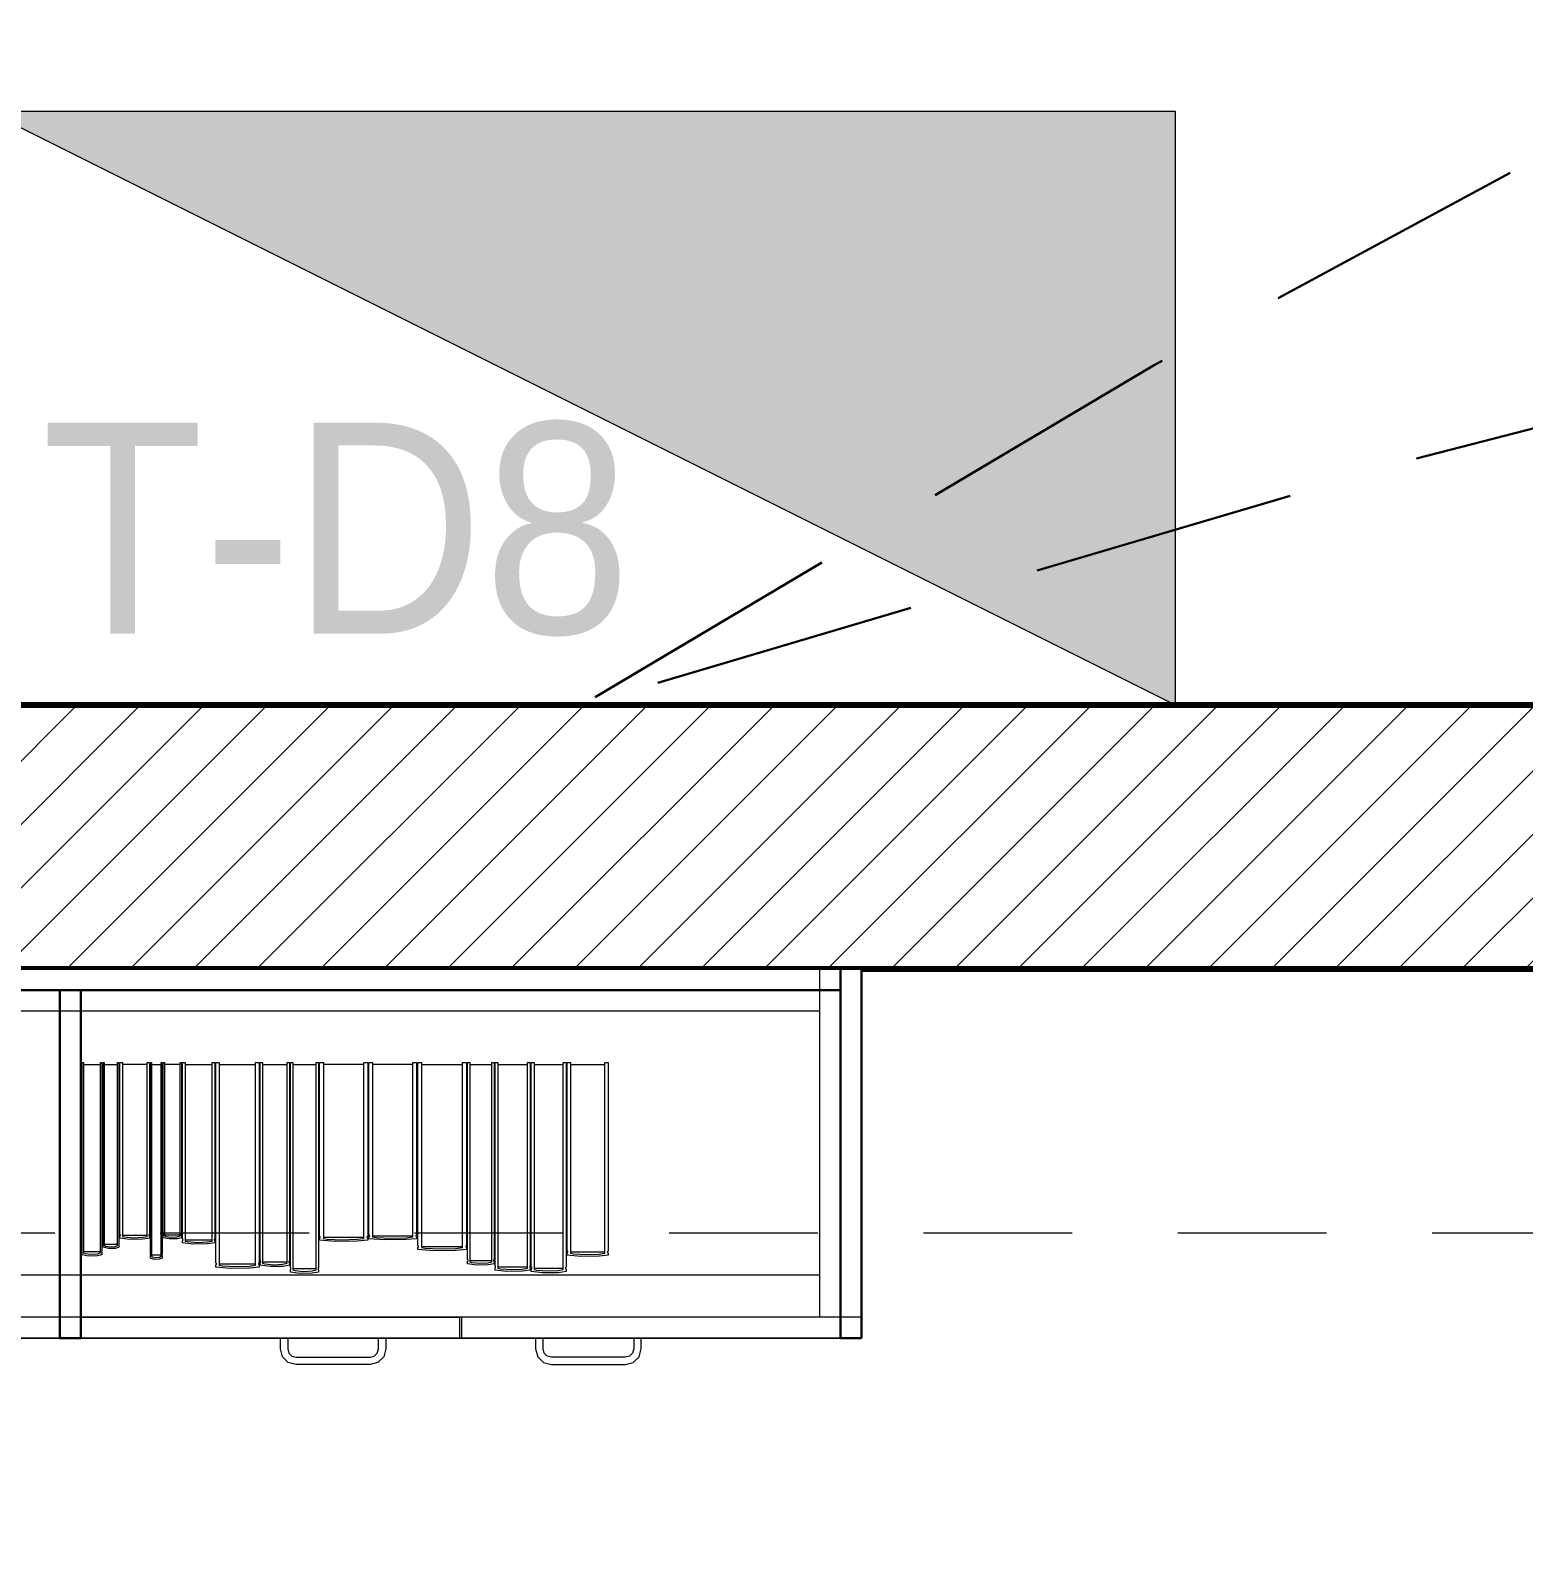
# Model space of a CAD drawing. Header units: inches. Extents: x -19 to 5698, y -728 to 92.
# Drawn here: x 312.046 to 313.461, y 16.6 to 18.04 of the extents above; entities that cross this region are included whole.
import ezdxf

# ---------------------------------------------------------------- set-up
doc = ezdxf.new("R2010")
doc.units = ezdxf.units.IN
doc.header["$MEASUREMENT"] = 0
doc.set_wipeout_variables(frame=1)
for name, pattern in [('HIDDEN', [0.375, 0.25, -0.125]), ('Hidden Line', [0.195611, 0.141111, -0.0545]), ('Wipeout_Contour', [1, 0, -1])]:
    doc.linetypes.add(name, pattern=pattern)
doc.layers.get('0').update_dxf_attribs({"color": 61})
for name, color, linetype, lineweight in [('00 conduct tomacorr', 120, 'HIDDEN', 30), ('sub tablero de distribucion', 184, 'Continuous', 9), ('textos', 7, 'Continuous', 5)]:
    doc.layers.add(name, color=color, linetype=linetype, lineweight=lineweight)
for name, color, linetype in [('02 _ ARQ _ ZON _ Espacio.3D', 7, 'Continuous'), ('08 _ STR _ EXT _ 09 Vigas', 251, 'Continuous'), ('Estructura - 04 MURO', 7, 'Continuous'), ('Interior - Mobiliario', 7, 'Continuous')]:
    doc.layers.add(name, color=color, linetype=linetype)
doc.styles.add('SWISS', font='swisse.ttf')

# ---------------------------------------------------------------- blocks, each defined once
blk = doc.blocks.new('TD')
blk.add_hatch(color=256).paths.add_polyline_path([(-0.6185, 0.813), (-0.6185, 0.2502), (0.507, 0.2502)])
blk.add_line((-0.6185, 0.813), (0.507, 0.2502))
blk.add_lwpolyline([(-0.6185, 0.2502), (0.507, 0.2502), (0.507, 0.813), (-0.6185, 0.813)], close=True)

msp = doc.modelspace()

# ---------------------------------------------------------------- linework, layer by layer
at = {"layer": '02 _ ARQ _ ZON _ Espacio.3D', "color": 254, "linetype": 'Continuous', "lineweight": 0, "flags": 128}
for points in [[(297.5701, 17.4), (322.07, 17.4)], [(307.57, 8.1), (308.07, 8.1), (308.07, 7.7), (308.47, 7.7), (308.47, 7.35), (314.37, 7.35), (314.37, 7.7), (314.57, 7.7), (314.57, 8.1), (315.07, 8.1), (315.07, 7.7), (321.17, 7.7), (321.17, 16.9), (320.97, 16.9), (320.97, 17.4), (315.0697, 17.35), (315.07, 16.5), (314.57, 16.5), (314.5697, 17.15), (308.07, 17.15), (308.07, 16.5), (307.57, 16.5)]]:
    msp.add_lwpolyline(points, dxfattribs=at)
at = {"layer": 'Interior - Mobiliario', "color": 175, "linetype": 'Continuous', "lineweight": 13}
for p, q in [((311.3537, 17.13), (312.8137, 17.13)), ((312.8137, 17.13), (312.8137, 16.82)), ((312.7937, 17.11), (312.7937, 16.86)), ((312.1121, 16.881), (312.1121, 17.0613)), ((312.1121, 17.0613), (312.1136, 17.0613)), ((312.1136, 17.0613), (312.1136, 16.8832)), ((312.1146, 16.89), (312.1146, 17.0613)), ((312.1146, 17.0613), (312.1158, 17.0613)), ((312.1158, 17.0613), (312.1158, 16.8879)), ((312.1158, 17.0596), (312.1285, 17.0596)), ((312.1285, 16.8879), (312.1285, 17.0613)), ((312.1285, 17.0613), (312.1297, 17.0613)), ((312.1297, 17.0613), (312.1297, 16.89)), ((312.1307, 16.8985), (312.1307, 17.0613)), ((312.1307, 17.0613), (312.133, 17.0613)), ((312.133, 17.0613), (312.133, 16.8965)), ((312.133, 17.0597), (312.1564, 17.0597)), ((312.1564, 16.8965), (312.1564, 17.0613)), ((312.1564, 17.0613), (312.1586, 17.0613)), ((312.1586, 17.0613), (312.1586, 16.8985)), ((312.1596, 16.88), (312.1596, 17.0613)), ((312.1596, 17.0613), (312.1605, 17.0613)), ((312.1605, 17.0613), (312.1605, 16.8778)), ((312.1605, 17.0595), (312.1697, 17.0595)), ((312.1697, 16.8778), (312.1697, 17.0613)), ((312.1697, 17.0613), (312.1706, 17.0613)), ((312.1706, 17.0613), (312.1706, 16.88)), ((312.1716, 16.899), (312.1716, 17.0613)), ((312.1716, 17.0613), (312.173, 17.0613)), ((312.173, 17.0613), (312.173, 16.897)), ((312.173, 17.0597), (312.1876, 17.0597)), ((312.1876, 16.897), (312.1876, 17.0613)), ((312.1876, 17.0613), (312.189, 17.0613)), ((312.189, 17.0613), (312.189, 16.899)), ((312.19, 16.8942), (312.19, 17.0613)), ((312.19, 17.0613), (312.1924, 17.0613)), ((312.1924, 17.0613), (312.1924, 16.8922)), ((312.1924, 17.0596), (312.2181, 17.0596)), ((312.2181, 16.8922), (312.2181, 17.0613)), ((312.2181, 17.0613), (312.2205, 17.0613)), ((312.2205, 17.0613), (312.2205, 16.8942)), ((312.2215, 16.8716), (312.2215, 17.0613)), ((312.2215, 17.0613), (312.2248, 17.0613)), ((312.2248, 17.0613), (312.2248, 16.8693)), ((312.2248, 17.0594), (312.2593, 17.0594)), ((312.2593, 16.8693), (312.2593, 17.0613)), ((312.2593, 17.0613), (312.2626, 17.0613)), ((312.2626, 17.0613), (312.2626, 16.8716)), ((312.2636, 16.8734), (312.2636, 17.0613)), ((312.2636, 17.0613), (312.2658, 17.0613)), ((312.2658, 17.0613), (312.2658, 16.8711)), ((312.2658, 17.0594), (312.2891, 17.0594)), ((312.2891, 16.8711), (312.2891, 17.0613)), ((312.2891, 17.0613), (312.2913, 17.0613)), ((312.2913, 17.0613), (312.2913, 16.8734)), ((312.2923, 16.8671), (312.2923, 17.0613)), ((312.2923, 17.0613), (312.2944, 17.0613)), ((312.2944, 17.0613), (312.2944, 16.8648)), ((312.2944, 17.0594), (312.3167, 17.0594)), ((312.3167, 16.8648), (312.3167, 17.0613)), ((312.3167, 17.0613), (312.3189, 17.0613)), ((312.3189, 17.0613), (312.3189, 16.8671)), ((312.3199, 16.8966), (312.3199, 17.0613)), ((312.3199, 17.0613), (312.3235, 17.0613)), ((312.3235, 17.0613), (312.3235, 16.8945)), ((312.3235, 17.0597), (312.3619, 17.0597)), ((312.3619, 16.8945), (312.3619, 17.0613)), ((312.3619, 17.0613), (312.3656, 17.0613)), ((312.3656, 17.0613), (312.3656, 16.8966)), ((312.3666, 16.8981), (312.3666, 17.0613)), ((312.3666, 17.0613), (312.3702, 17.0613)), ((312.3702, 17.0613), (312.3702, 16.8961)), ((312.3702, 17.0597), (312.4083, 17.0597)), ((312.4083, 16.8961), (312.4083, 17.0613)), ((312.4083, 17.0613), (312.4119, 17.0613)), ((312.4119, 17.0613), (312.4119, 16.8981)), ((312.4129, 16.888), (312.4129, 17.0613)), ((312.4129, 17.0613), (312.4166, 17.0613)), ((312.4166, 17.0613), (312.4166, 16.8859)), ((312.4166, 17.0596), (312.4555, 17.0596)), ((312.4555, 16.8859), (312.4555, 17.0613)), ((312.4555, 17.0613), (312.4592, 17.0613)), ((312.4592, 17.0613), (312.4592, 16.888)), ((312.4602, 16.8748), (312.4602, 17.0613)), ((312.4602, 17.0613), (312.4622, 17.0613)), ((312.4622, 17.0613), (312.4622, 16.8725)), ((312.4622, 17.0594), (312.4832, 17.0594)), ((312.4832, 16.8725), (312.4832, 17.0613)), ((312.4832, 17.0613), (312.4853, 17.0613)), ((312.4853, 17.0613), (312.4853, 16.8748)), ((312.4863, 16.8689), (312.4863, 17.0613)), ((312.4863, 17.0613), (312.4889, 17.0613)), ((312.4889, 17.0613), (312.4889, 16.8665)), ((312.4889, 17.0594), (312.517, 17.0594)), ((312.517, 16.8665), (312.517, 17.0613)), ((312.517, 17.0613), (312.5196, 17.0613)), ((312.5196, 17.0613), (312.5196, 16.8689)), ((312.5206, 16.8676), (312.5206, 17.0613)), ((312.5206, 17.0613), (312.5233, 17.0613)), ((312.5233, 17.0613), (312.5233, 16.8652)), ((312.5233, 17.0594), (312.5509, 17.0594)), ((312.5509, 16.8652), (312.5509, 17.0613)), ((312.5509, 17.0613), (312.5535, 17.0613)), ((312.5535, 17.0613), (312.5535, 16.8676)), ((312.5545, 16.8828), (312.5545, 17.0613)), ((312.5545, 17.0613), (312.5576, 17.0613)), ((312.5576, 17.0613), (312.5576, 16.8806)), ((312.5576, 17.0595), (312.5903, 17.0595)), ((312.5903, 16.8806), (312.5903, 17.0613)), ((312.5903, 17.0613), (312.5934, 17.0613)), ((312.5934, 17.0613), (312.5934, 16.8828)), ((312.1147, 16.8899), (312.1146, 16.89)), ((312.1148, 16.8897), (312.1147, 16.8899)), ((312.1297, 16.89), (312.1297, 16.8899)), ((312.1308, 16.8984), (312.1307, 16.8985)), ((312.1307, 16.8967), (312.1309, 16.8968)), ((312.1307, 16.8949), (312.1307, 16.8967)), ((312.14, 16.8937), (312.1307, 16.8949)), ((312.131, 16.8982), (312.1308, 16.8984)), ((312.1309, 16.8968), (312.131, 16.897)), ((312.1311, 16.898), (312.131, 16.8982)), ((312.131, 16.897), (312.1312, 16.8973)), ((312.1312, 16.8977), (312.1311, 16.898)), ((312.1312, 16.8975), (312.1312, 16.8977)), ((312.1312, 16.8973), (312.1312, 16.8975)), ((312.1564, 16.8974), (312.133, 16.8974)), ((312.133, 16.8965), (312.1351, 16.896)), ((312.1351, 16.896), (312.1436, 16.8953)), ((312.1525, 16.894), (312.14, 16.8937)), ((312.1436, 16.8953), (312.1522, 16.8958)), ((312.1522, 16.8958), (312.1564, 16.8965)), ((312.1586, 16.8949), (312.1525, 16.894)), ((312.1583, 16.8982), (312.1582, 16.8979)), ((312.1582, 16.8979), (312.1582, 16.8977)), ((312.1582, 16.8977), (312.1582, 16.8974)), ((312.1582, 16.8974), (312.1582, 16.8972)), ((312.1582, 16.8972), (312.1583, 16.897)), ((312.1585, 16.8984), (312.1583, 16.8982)), ((312.1583, 16.897), (312.1585, 16.8968)), ((312.1586, 16.8985), (312.1585, 16.8984)), ((312.1585, 16.8968), (312.1586, 16.8967)), ((312.1586, 16.8967), (312.1586, 16.8949)), ((312.1717, 16.8989), (312.1716, 16.899)), ((312.1716, 16.8971), (312.1717, 16.8973)), ((312.1716, 16.8953), (312.1716, 16.8971)), ((312.1774, 16.8942), (312.1716, 16.8953)), ((312.1718, 16.8987), (312.1717, 16.8989)), ((312.1717, 16.8973), (312.1718, 16.8975)), ((312.1719, 16.8984), (312.1718, 16.8987)), ((312.1718, 16.8975), (312.1719, 16.8977)), ((312.1719, 16.8982), (312.1719, 16.8984)), ((312.1719, 16.898), (312.1719, 16.8982)), ((312.1719, 16.8977), (312.1719, 16.898)), ((312.1876, 16.8978), (312.173, 16.8978)), ((312.173, 16.897), (312.1743, 16.8965)), ((312.1743, 16.8965), (312.1797, 16.8958)), ((312.1852, 16.8944), (312.1774, 16.8942)), ((312.1797, 16.8958), (312.185, 16.8962)), ((312.185, 16.8962), (312.1876, 16.897)), ((312.189, 16.8953), (312.1852, 16.8944)), ((312.1888, 16.8986), (312.1887, 16.8984)), ((312.1887, 16.8984), (312.1887, 16.8981)), ((312.1887, 16.8981), (312.1887, 16.8979)), ((312.1887, 16.8979), (312.1887, 16.8977)), ((312.1887, 16.8977), (312.1888, 16.8974)), ((312.1889, 16.8988), (312.1888, 16.8986)), ((312.1888, 16.8974), (312.1889, 16.8972)), ((312.189, 16.899), (312.1889, 16.8988)), ((312.1889, 16.8972), (312.189, 16.8971)), ((312.189, 16.8971), (312.189, 16.8953)), ((312.1901, 16.8941), (312.19, 16.8942)), ((312.19, 16.8923), (312.1902, 16.8925)), ((312.19, 16.8905), (312.19, 16.8923)), ((312.2002, 16.8893), (312.19, 16.8905)), ((312.1903, 16.8939), (312.1901, 16.8941)), ((312.1902, 16.8925), (312.1903, 16.8927)), ((312.1904, 16.8937), (312.1903, 16.8939)), ((312.1903, 16.8927), (312.1904, 16.8929)), ((312.1905, 16.8934), (312.1904, 16.8937)), ((312.1904, 16.8929), (312.1905, 16.8932)), ((312.1905, 16.8932), (312.1905, 16.8934)), ((312.2181, 16.893), (312.1924, 16.893)), ((312.1924, 16.8922), (312.1947, 16.8917)), ((312.1947, 16.8917), (312.2041, 16.8909)), ((312.2041, 16.8909), (312.2135, 16.8914)), ((312.2135, 16.8914), (312.2181, 16.8922)), ((312.2205, 16.8905), (312.2138, 16.8895)), ((312.2202, 16.8938), (312.22, 16.8936)), ((312.22, 16.8936), (312.22, 16.8934)), ((312.22, 16.8934), (312.22, 16.8931)), ((312.22, 16.8931), (312.2201, 16.8929)), ((312.2201, 16.8929), (312.2202, 16.8926)), ((312.2203, 16.8941), (312.2202, 16.8938)), ((312.2202, 16.8926), (312.2204, 16.8924)), ((312.2205, 16.8942), (312.2203, 16.8941)), ((312.2204, 16.8924), (312.2205, 16.8923)), ((312.2205, 16.8923), (312.2205, 16.8905)), ((312.3201, 16.8965), (312.3199, 16.8966)), ((312.3199, 16.8947), (312.3201, 16.8948)), ((312.3199, 16.8929), (312.3199, 16.8947)), ((312.3351, 16.8917), (312.3199, 16.8929)), ((312.3203, 16.8962), (312.3201, 16.8965)), ((312.3201, 16.8948), (312.3204, 16.895)), ((312.3205, 16.896), (312.3203, 16.8962)), ((312.3204, 16.895), (312.3206, 16.8953)), ((312.3206, 16.8958), (312.3205, 16.896)), ((312.3206, 16.8955), (312.3206, 16.8958)), ((312.3206, 16.8953), (312.3206, 16.8955)), ((312.3619, 16.8954), (312.3235, 16.8954)), ((312.3235, 16.8945), (312.327, 16.894)), ((312.327, 16.894), (312.341, 16.8933)), ((312.3556, 16.8919), (312.3351, 16.8917)), ((312.341, 16.8933), (312.3551, 16.8938)), ((312.3551, 16.8938), (312.3619, 16.8945)), ((312.3656, 16.8929), (312.3556, 16.8919)), ((312.3649, 16.896), (312.3648, 16.8957)), ((312.3648, 16.8957), (312.3648, 16.8955)), ((312.3648, 16.8955), (312.365, 16.8952)), ((312.3651, 16.8962), (312.3649, 16.896)), ((312.365, 16.8952), (312.3651, 16.895)), ((312.3654, 16.8964), (312.3651, 16.8962)), ((312.3651, 16.895), (312.3654, 16.8948)), ((312.3656, 16.8966), (312.3654, 16.8964)), ((312.3654, 16.8948), (312.3656, 16.8947)), ((312.3656, 16.8947), (312.3656, 16.8929)), ((312.3668, 16.898), (312.3666, 16.8981)), ((312.3666, 16.8962), (312.3668, 16.8964)), ((312.3666, 16.8944), (312.3666, 16.8962)), ((312.3817, 16.8933), (312.3666, 16.8944)), ((312.3671, 16.8978), (312.3668, 16.898)), ((312.3668, 16.8964), (312.3671, 16.8966)), ((312.3672, 16.8976), (312.3671, 16.8978)), ((312.3671, 16.8966), (312.3673, 16.8968)), ((312.3673, 16.8973), (312.3672, 16.8976)), ((312.3674, 16.8971), (312.3673, 16.8973)), ((312.3673, 16.8968), (312.3674, 16.8971)), ((312.4083, 16.8969), (312.3702, 16.8969)), ((312.3702, 16.8961), (312.3737, 16.8956)), ((312.3737, 16.8956), (312.3875, 16.8949)), ((312.402, 16.8935), (312.3817, 16.8933)), ((312.3875, 16.8949), (312.4015, 16.8953)), ((312.4015, 16.8953), (312.4083, 16.8961)), ((312.4119, 16.8944), (312.402, 16.8935)), ((312.4112, 16.8975), (312.4111, 16.8973)), ((312.4111, 16.8973), (312.4111, 16.897)), ((312.4111, 16.897), (312.4112, 16.8968)), ((312.4114, 16.8977), (312.4112, 16.8975)), ((312.4112, 16.8968), (312.4114, 16.8965)), ((312.4116, 16.8979), (312.4114, 16.8977)), ((312.4114, 16.8965), (312.4117, 16.8963)), ((312.4119, 16.8981), (312.4116, 16.8979)), ((312.4117, 16.8963), (312.4119, 16.8962)), ((312.4119, 16.8962), (312.4119, 16.8944)), ((312.1095, 16.8782), (312.101, 16.8779)), ((312.1034, 16.8797), (312.1093, 16.8801)), ((312.1093, 16.8801), (312.1121, 16.881)), ((312.1136, 16.8792), (312.1095, 16.8782)), ((312.1134, 16.8828), (312.1133, 16.8825)), ((312.1133, 16.8825), (312.1133, 16.8823)), ((312.1133, 16.8823), (312.1133, 16.882)), ((312.1133, 16.882), (312.1133, 16.8817)), ((312.1133, 16.8817), (312.1134, 16.8815)), ((312.1135, 16.883), (312.1134, 16.8828)), ((312.1134, 16.8815), (312.1135, 16.8812)), ((312.1136, 16.8832), (312.1135, 16.883)), ((312.1135, 16.8812), (312.1136, 16.8811)), ((312.1136, 16.8811), (312.1136, 16.8792)), ((312.1146, 16.8881), (312.1147, 16.8882)), ((312.1146, 16.8862), (312.1146, 16.8881)), ((312.1197, 16.885), (312.1146, 16.8862)), ((312.1147, 16.8882), (312.1148, 16.8885)), ((312.1148, 16.8895), (312.1148, 16.8897)), ((312.1149, 16.8892), (312.1148, 16.8895)), ((312.1148, 16.8887), (312.1149, 16.889)), ((312.1148, 16.8885), (312.1148, 16.8887)), ((312.1149, 16.889), (312.1149, 16.8892)), ((312.1285, 16.8888), (312.1158, 16.8888)), ((312.1158, 16.8879), (312.117, 16.8874)), ((312.117, 16.8874), (312.1216, 16.8867)), ((312.1264, 16.8852), (312.1197, 16.885)), ((312.1216, 16.8867), (312.1263, 16.8871)), ((312.1263, 16.8871), (312.1285, 16.8879)), ((312.1297, 16.8862), (312.1264, 16.8852)), ((312.1296, 16.8897), (312.1295, 16.8894)), ((312.1295, 16.8894), (312.1295, 16.8892)), ((312.1295, 16.8892), (312.1295, 16.8889)), ((312.1295, 16.8889), (312.1295, 16.8886)), ((312.1295, 16.8886), (312.1296, 16.8884)), ((312.1297, 16.8899), (312.1296, 16.8897)), ((312.1296, 16.8884), (312.1297, 16.8882)), ((312.1297, 16.8882), (312.1297, 16.8881)), ((312.1297, 16.8881), (312.1297, 16.8862)), ((312.1597, 16.8799), (312.1596, 16.88)), ((312.1596, 16.878), (312.1597, 16.8781)), ((312.1596, 16.8759), (312.1596, 16.878)), ((312.1633, 16.8747), (312.1596, 16.8759)), ((312.1597, 16.8797), (312.1597, 16.8799)), ((312.1598, 16.8794), (312.1597, 16.8797)), ((312.1597, 16.8783), (312.1598, 16.8786)), ((312.1597, 16.8781), (312.1597, 16.8783)), ((312.1598, 16.8792), (312.1598, 16.8794)), ((312.1598, 16.8789), (312.1598, 16.8792)), ((312.1598, 16.8786), (312.1598, 16.8789)), ((312.1697, 16.8787), (312.1605, 16.8787)), ((312.1605, 16.8778), (312.1613, 16.8772)), ((312.1613, 16.8772), (312.1647, 16.8765)), ((312.1647, 16.8765), (312.1681, 16.8769)), ((312.1681, 16.8769), (312.1697, 16.8778)), ((312.1706, 16.8759), (312.1682, 16.8749)), ((312.1705, 16.8794), (312.1704, 16.8791)), ((312.1704, 16.8791), (312.1704, 16.8788)), ((312.1704, 16.8788), (312.1705, 16.8785)), ((312.1706, 16.8799), (312.1705, 16.8796)), ((312.1705, 16.8796), (312.1705, 16.8794)), ((312.1705, 16.8785), (312.1705, 16.8783)), ((312.1705, 16.8783), (312.1706, 16.8781)), ((312.1706, 16.88), (312.1706, 16.8799)), ((312.1706, 16.8781), (312.1706, 16.878)), ((312.1706, 16.878), (312.1706, 16.8759)), ((312.2138, 16.8895), (312.2002, 16.8893)), ((312.4131, 16.8879), (312.4129, 16.888)), ((312.4129, 16.8861), (312.4131, 16.8862)), ((312.4129, 16.8841), (312.4129, 16.8861)), ((312.4283, 16.883), (312.4129, 16.8841)), ((312.4133, 16.8877), (312.4131, 16.8879)), ((312.4131, 16.8862), (312.4134, 16.8865)), ((312.4135, 16.8875), (312.4133, 16.8877)), ((312.4134, 16.8865), (312.4136, 16.8867)), ((312.4136, 16.8872), (312.4135, 16.8875)), ((312.4137, 16.887), (312.4136, 16.8872)), ((312.4136, 16.8867), (312.4137, 16.887)), ((312.4555, 16.8868), (312.4166, 16.8868)), ((312.4166, 16.8859), (312.4201, 16.8854)), ((312.4201, 16.8854), (312.4343, 16.8847)), ((312.449, 16.8832), (312.4283, 16.883)), ((312.4343, 16.8847), (312.4486, 16.8851)), ((312.4486, 16.8851), (312.4555, 16.8859)), ((312.4592, 16.8841), (312.449, 16.8832)), ((312.4585, 16.8874), (312.4584, 16.8872)), ((312.4584, 16.8872), (312.4584, 16.8869)), ((312.4584, 16.8869), (312.4585, 16.8866)), ((312.4587, 16.8877), (312.4585, 16.8874)), ((312.4585, 16.8866), (312.4587, 16.8864)), ((312.4589, 16.8879), (312.4587, 16.8877)), ((312.4587, 16.8864), (312.459, 16.8862)), ((312.4592, 16.888), (312.4589, 16.8879)), ((312.459, 16.8862), (312.4592, 16.8861)), ((312.4592, 16.8861), (312.4592, 16.8841)), ((312.5547, 16.8827), (312.5545, 16.8828)), ((312.5545, 16.8808), (312.5547, 16.8809)), ((312.5545, 16.8788), (312.5545, 16.8808)), ((312.5675, 16.8776), (312.5545, 16.8788)), ((312.5549, 16.8825), (312.5547, 16.8827)), ((312.5547, 16.8809), (312.5549, 16.8812)), ((312.5551, 16.8822), (312.5549, 16.8825)), ((312.5549, 16.8812), (312.5551, 16.8814)), ((312.5552, 16.882), (312.5551, 16.8822)), ((312.5551, 16.8814), (312.5552, 16.8817)), ((312.5552, 16.8817), (312.5552, 16.882)), ((312.5903, 16.8816), (312.5576, 16.8816)), ((312.5576, 16.8806), (312.5606, 16.8801)), ((312.5606, 16.8801), (312.5725, 16.8793)), ((312.5849, 16.8778), (312.5675, 16.8776)), ((312.5725, 16.8793), (312.5845, 16.8798)), ((312.5845, 16.8798), (312.5903, 16.8806)), ((312.5934, 16.8788), (312.5849, 16.8778)), ((312.5928, 16.8822), (312.5927, 16.8819)), ((312.5927, 16.8819), (312.5927, 16.8816)), ((312.5927, 16.8816), (312.5928, 16.8814)), ((312.593, 16.8824), (312.5928, 16.8822)), ((312.5928, 16.8814), (312.593, 16.8811)), ((312.5932, 16.8827), (312.593, 16.8824)), ((312.593, 16.8811), (312.5932, 16.8809)), ((312.5934, 16.8828), (312.5932, 16.8827)), ((312.5932, 16.8809), (312.5934, 16.8808)), ((312.5934, 16.8808), (312.5934, 16.8788)), ((312.1682, 16.8749), (312.1633, 16.8747)), ((312.2217, 16.8715), (312.2215, 16.8716)), ((312.2215, 16.8695), (312.2217, 16.8696)), ((312.2215, 16.8673), (312.2215, 16.8695)), ((312.2352, 16.866), (312.2215, 16.8673)), ((312.2219, 16.8712), (312.2217, 16.8715)), ((312.2217, 16.8696), (312.222, 16.8699)), ((312.2221, 16.871), (312.2219, 16.8712)), ((312.222, 16.8699), (312.2221, 16.8701)), ((312.2222, 16.8707), (312.2221, 16.871)), ((312.2221, 16.8701), (312.2222, 16.8704)), ((312.2222, 16.8704), (312.2222, 16.8707)), ((312.2593, 16.8703), (312.2248, 16.8703)), ((312.2248, 16.8693), (312.2279, 16.8687)), ((312.2279, 16.8687), (312.2405, 16.8679)), ((312.2536, 16.8663), (312.2352, 16.866)), ((312.2405, 16.8679), (312.2532, 16.8684)), ((312.2532, 16.8684), (312.2593, 16.8693)), ((312.2626, 16.8673), (312.2536, 16.8663)), ((312.262, 16.8709), (312.2619, 16.8706)), ((312.2619, 16.8706), (312.262, 16.8704)), ((312.2622, 16.8712), (312.262, 16.8709)), ((312.262, 16.8704), (312.2621, 16.8701)), ((312.2621, 16.8701), (312.2622, 16.8698)), ((312.2624, 16.8714), (312.2622, 16.8712)), ((312.2622, 16.8698), (312.2625, 16.8696)), ((312.2626, 16.8716), (312.2624, 16.8714)), ((312.2625, 16.8696), (312.2626, 16.8695)), ((312.2626, 16.8695), (312.2626, 16.8673)), ((312.2637, 16.8733), (312.2636, 16.8734)), ((312.2636, 16.8713), (312.2638, 16.8714)), ((312.2636, 16.8692), (312.2636, 16.8713)), ((312.2729, 16.8679), (312.2636, 16.8692)), ((312.2639, 16.8731), (312.2637, 16.8733)), ((312.2638, 16.8714), (312.2639, 16.8717)), ((312.264, 16.8728), (312.2639, 16.8731)), ((312.2639, 16.8717), (312.264, 16.8719)), ((312.2641, 16.8725), (312.264, 16.8728)), ((312.264, 16.8719), (312.2641, 16.8722)), ((312.2641, 16.8722), (312.2641, 16.8725)), ((312.2891, 16.8721), (312.2658, 16.8721)), ((312.2658, 16.8711), (312.2679, 16.8705)), ((312.2679, 16.8705), (312.2764, 16.8697)), ((312.2852, 16.8681), (312.2729, 16.8679)), ((312.2764, 16.8697), (312.2849, 16.8702)), ((312.2849, 16.8702), (312.2891, 16.8711)), ((312.2913, 16.8692), (312.2852, 16.8681)), ((312.2909, 16.8727), (312.2908, 16.8724)), ((312.2908, 16.8724), (312.2908, 16.8722)), ((312.2908, 16.8722), (312.2909, 16.8719)), ((312.291, 16.873), (312.2909, 16.8727)), ((312.2909, 16.8719), (312.291, 16.8716)), ((312.2912, 16.8732), (312.291, 16.873)), ((312.291, 16.8716), (312.2912, 16.8714)), ((312.2913, 16.8734), (312.2912, 16.8732)), ((312.2912, 16.8714), (312.2913, 16.8713)), ((312.2913, 16.8713), (312.2913, 16.8692)), ((312.2924, 16.867), (312.2923, 16.8671)), ((312.2923, 16.8649), (312.2924, 16.8651)), ((312.2923, 16.8628), (312.2923, 16.8649)), ((312.3012, 16.8614), (312.2923, 16.8628)), ((312.2926, 16.8668), (312.2924, 16.867)), ((312.2924, 16.8651), (312.2926, 16.8653)), ((312.2927, 16.8665), (312.2926, 16.8668)), ((312.2926, 16.8653), (312.2927, 16.8656)), ((312.2927, 16.8662), (312.2927, 16.8665)), ((312.2927, 16.8659), (312.2927, 16.8662)), ((312.2927, 16.8656), (312.2927, 16.8659)), ((312.3167, 16.8657), (312.2944, 16.8657)), ((312.2944, 16.8648), (312.2964, 16.8642)), ((312.2964, 16.8642), (312.3046, 16.8633)), ((312.313, 16.8617), (312.3012, 16.8614)), ((312.3046, 16.8633), (312.3128, 16.8638)), ((312.3128, 16.8638), (312.3167, 16.8648)), ((312.3189, 16.8628), (312.313, 16.8617)), ((312.3185, 16.8664), (312.3184, 16.8661)), ((312.3184, 16.8661), (312.3184, 16.8658)), ((312.3184, 16.8658), (312.3185, 16.8656)), ((312.3186, 16.8667), (312.3185, 16.8664)), ((312.3185, 16.8656), (312.3186, 16.8653)), ((312.3187, 16.867), (312.3186, 16.8667)), ((312.3186, 16.8653), (312.3188, 16.865)), ((312.3189, 16.8671), (312.3187, 16.867)), ((312.3188, 16.865), (312.3189, 16.8649)), ((312.3189, 16.8649), (312.3189, 16.8628)), ((312.4603, 16.8747), (312.4602, 16.8748)), ((312.4602, 16.8727), (312.4603, 16.8728)), ((312.4602, 16.8706), (312.4602, 16.8727)), ((312.4686, 16.8693), (312.4602, 16.8706)), ((312.4604, 16.8744), (312.4603, 16.8747)), ((312.4603, 16.8728), (312.4605, 16.8731)), ((312.4605, 16.8742), (312.4604, 16.8744)), ((312.4606, 16.8739), (312.4605, 16.8742)), ((312.4605, 16.8731), (312.4606, 16.8733)), ((312.4606, 16.8736), (312.4606, 16.8739)), ((312.4606, 16.8733), (312.4606, 16.8736)), ((312.4832, 16.8734), (312.4622, 16.8734)), ((312.4622, 16.8725), (312.4641, 16.8719)), ((312.4641, 16.8719), (312.4718, 16.8711)), ((312.4798, 16.8695), (312.4686, 16.8693)), ((312.4718, 16.8711), (312.4795, 16.8716)), ((312.4795, 16.8716), (312.4832, 16.8725)), ((312.4853, 16.8706), (312.4798, 16.8695)), ((312.4849, 16.8741), (312.4848, 16.8738)), ((312.4848, 16.8738), (312.4848, 16.8735)), ((312.4848, 16.8735), (312.4849, 16.8733)), ((312.485, 16.8744), (312.4849, 16.8741)), ((312.4849, 16.8733), (312.485, 16.873)), ((312.4851, 16.8746), (312.485, 16.8744)), ((312.485, 16.873), (312.4852, 16.8728)), ((312.4853, 16.8748), (312.4851, 16.8746)), ((312.4852, 16.8728), (312.4853, 16.8727)), ((312.4853, 16.8727), (312.4853, 16.8706)), ((312.4864, 16.8688), (312.4863, 16.8689)), ((312.4863, 16.8667), (312.4864, 16.8668)), ((312.4863, 16.8645), (312.4863, 16.8667)), ((312.4974, 16.8632), (312.4863, 16.8645)), ((312.4866, 16.8685), (312.4864, 16.8688)), ((312.4864, 16.8668), (312.4866, 16.8671)), ((312.4867, 16.8682), (312.4866, 16.8685)), ((312.4866, 16.8671), (312.4867, 16.8674)), ((312.4868, 16.8679), (312.4867, 16.8682)), ((312.4867, 16.8674), (312.4868, 16.8677)), ((312.4868, 16.8677), (312.4868, 16.8679)), ((312.517, 16.8675), (312.4889, 16.8675)), ((312.4889, 16.8665), (312.4915, 16.8659)), ((312.4915, 16.8659), (312.5017, 16.8651)), ((312.5123, 16.8635), (312.4974, 16.8632)), ((312.5017, 16.8651), (312.512, 16.8656)), ((312.512, 16.8656), (312.517, 16.8665)), ((312.5196, 16.8645), (312.5123, 16.8635)), ((312.5192, 16.8682), (312.5191, 16.8679)), ((312.5191, 16.8679), (312.5191, 16.8676)), ((312.5191, 16.8676), (312.5192, 16.8673)), ((312.5193, 16.8684), (312.5192, 16.8682)), ((312.5192, 16.8673), (312.5193, 16.867)), ((312.5195, 16.8687), (312.5193, 16.8684)), ((312.5193, 16.867), (312.5195, 16.8668)), ((312.5196, 16.8689), (312.5195, 16.8687)), ((312.5195, 16.8668), (312.5196, 16.8667)), ((312.5196, 16.8667), (312.5196, 16.8645)), ((312.5208, 16.8675), (312.5206, 16.8676)), ((312.5206, 16.8654), (312.5208, 16.8655)), ((312.5206, 16.8632), (312.5206, 16.8654)), ((312.5316, 16.8619), (312.5206, 16.8632)), ((312.521, 16.8672), (312.5208, 16.8675)), ((312.5208, 16.8655), (312.521, 16.8658)), ((312.5211, 16.8669), (312.521, 16.8672)), ((312.521, 16.8658), (312.5211, 16.8661)), ((312.5212, 16.8667), (312.5211, 16.8669)), ((312.5211, 16.8661), (312.5212, 16.8664)), ((312.5212, 16.8664), (312.5212, 16.8667)), ((312.5509, 16.8662), (312.5233, 16.8662)), ((312.5233, 16.8652), (312.5258, 16.8646)), ((312.5258, 16.8646), (312.5358, 16.8638)), ((312.5463, 16.8621), (312.5316, 16.8619)), ((312.5358, 16.8638), (312.546, 16.8643)), ((312.546, 16.8643), (312.5509, 16.8652)), ((312.5535, 16.8632), (312.5463, 16.8621)), ((312.5532, 16.8672), (312.553, 16.8669)), ((312.553, 16.8669), (312.553, 16.8666)), ((312.553, 16.8666), (312.553, 16.8663)), ((312.553, 16.8663), (312.5531, 16.866)), ((312.5531, 16.866), (312.5532, 16.8657)), ((312.5533, 16.8674), (312.5532, 16.8672)), ((312.5532, 16.8657), (312.5534, 16.8655)), ((312.5535, 16.8676), (312.5533, 16.8674)), ((312.5534, 16.8655), (312.5535, 16.8654)), ((312.5535, 16.8654), (312.5535, 16.8632)), ((312.7937, 16.86), (312.7937, 16.82)), ((312.8137, 16.82), (311.3537, 16.82)), ((312.4527, 16.8), (312.4527, 16.82)), ((312.4547, 16.8), (312.4547, 16.82)), ((312.2827, 16.79), (312.2827, 16.8)), ((312.2827, 16.8), (312.2897, 16.8)), ((312.2847, 16.7825), (312.2827, 16.79)), ((312.2897, 16.8), (312.2897, 16.79)), ((312.2897, 16.79), (312.2907, 16.786)), ((312.3746, 16.786), (312.3757, 16.79)), ((312.3757, 16.8), (312.3827, 16.8)), ((312.3757, 16.79), (312.3757, 16.8)), ((312.3827, 16.79), (312.3807, 16.7825)), ((312.3827, 16.8), (312.3827, 16.79)), ((312.5247, 16.8), (312.5247, 16.79)), ((312.5317, 16.8), (312.5247, 16.8)), ((312.5247, 16.79), (312.5267, 16.7825)), ((312.5317, 16.79), (312.5317, 16.8)), ((312.5327, 16.786), (312.5317, 16.79)), ((312.6177, 16.79), (312.6166, 16.786)), ((312.6177, 16.8), (312.6177, 16.79)), ((312.6247, 16.8), (312.6177, 16.8)), ((312.6227, 16.7825), (312.6247, 16.79)), ((312.6247, 16.79), (312.6247, 16.8)), ((312.2902, 16.777), (312.2847, 16.7825)), ((312.2977, 16.775), (312.2902, 16.777)), ((312.2907, 16.786), (312.2937, 16.7831)), ((312.2937, 16.7831), (312.2977, 16.782)), ((312.2977, 16.782), (312.3677, 16.782)), ((312.3677, 16.775), (312.2977, 16.775)), ((312.3677, 16.782), (312.3717, 16.7831)), ((312.3752, 16.777), (312.3677, 16.775)), ((312.3717, 16.7831), (312.3746, 16.786)), ((312.3807, 16.7825), (312.3752, 16.777)), ((312.5267, 16.7825), (312.5322, 16.777)), ((312.5322, 16.777), (312.5397, 16.775)), ((312.5357, 16.7831), (312.5327, 16.786)), ((312.5397, 16.782), (312.5357, 16.7831)), ((312.6097, 16.782), (312.5397, 16.782)), ((312.5397, 16.775), (312.6097, 16.775)), ((312.6137, 16.7831), (312.6097, 16.782)), ((312.6097, 16.775), (312.6172, 16.777)), ((312.6166, 16.786), (312.6137, 16.7831)), ((312.6172, 16.777), (312.6227, 16.7825))]:
    msp.add_line(p, q, dxfattribs=at)

# ---------------------------------------------------------------- texts
at = {"layer": 'textos', "style": 'SWISS', "width": 0.9}
msp.add_text('T-D8', height=0.2, dxfattribs=at).set_placement((312.0564, 17.4679))

# ---------------------------------------------------------------- next in the draw order: wipeouts: each hides what was drawn before it
at = {"color": 254, "linetype": 'Wipeout_Contour', "lineweight": 0, "ltscale": 9784.232441}
msp.add_wipeout([(314.57, 17.4), (308.07, 17.4), (308.07, 17.15), (314.57, 17.15)], dxfattribs=at).dxf.layer = 'Estructura - 04 MURO'
at = {"color": 254, "linetype": 'Wipeout_Contour', "lineweight": 0, "ltscale": 9787.278182}
msp.add_wipeout([(312.0937, 16.8), (312.0937, 17.13), (312.0737, 17.13), (312.0737, 16.8)], dxfattribs=at).dxf.layer = 'Interior - Mobiliario'

# ---------------------------------------------------------------- next in the draw order: hatches: boundary and pattern name
at = {"layer": 'Estructura - 04 MURO', "linetype": 'Continuous', "lineweight": 5}
h = msp.add_hatch(dxfattribs=at)
h.set_pattern_fill('LADRILLO_COMÚN_0002', color=250, style=0, pattern_type=2)
h.set_pattern_definition([(45, (277.50006, 1e-08), (-0.03005204, 0.03005204), [])])
h.paths.add_polyline_path([(314.57, 17.4), (308.07, 17.4), (308.07, 17.15), (314.57, 17.15)])

# ---------------------------------------------------------------- next in the draw order: linework, layer by layer
at = {"layer": '00 conduct tomacorr'}
for centre, radius, start, end in [((320.7587, 4.2281, 0.0033), 15.5106, 84.8766, 121.87315), ((319.5843, -4.8744, 0.0033), 23.3532, 75.40234, 107.48309)]:
    msp.add_arc(centre, radius, start, end, dxfattribs=at)
at = {"layer": '08 _ STR _ EXT _ 09 Vigas', "color": 251, "linetype": 'Hidden Line', "lineweight": 13, "true_color": 0x636466}
msp.add_line((308.07, 17.4), (321.57, 17.4), dxfattribs=at)
at = {"layer": 'Estructura - 04 MURO', "color": 7, "linetype": 'Continuous', "lineweight": 80, "flags": 128}
for points in [[(314.57, 17.4), (308.07, 17.4)], [(308.07, 17.15), (314.57, 17.15)]]:
    msp.add_lwpolyline(points, dxfattribs=at)
at = {"layer": 'Interior - Mobiliario', "color": 175, "linetype": 'Continuous', "lineweight": 30}
for p, q in [((312.0737, 16.8), (312.0737, 17.13)), ((312.0737, 17.13), (312.0937, 17.13)), ((312.0937, 16.8), (312.0937, 17.13)), ((312.0737, 16.8), (312.0937, 16.8))]:
    msp.add_line(p, q, dxfattribs=at)
at = {"layer": 'Interior - Mobiliario', "color": 175, "linetype": 'Continuous', "lineweight": 13}
for p, q in [((312.0737, 17.13), (312.0937, 17.13)), ((312.0737, 16.8), (312.0737, 17.13)), ((312.0937, 17.13), (312.0937, 16.8)), ((312.7937, 17.11), (311.3737, 17.11)), ((312.0947, 16.8832), (312.0947, 17.0613)), ((312.0947, 17.0613), (312.0962, 17.0613)), ((312.0962, 17.0613), (312.0962, 16.881)), ((312.0962, 17.0595), (312.1121, 17.0595)), ((312.0947, 16.8831), (312.0947, 16.8832)), ((312.0949, 16.8828), (312.0947, 16.8831)), ((312.0947, 16.8811), (312.0948, 16.8813)), ((312.0947, 16.8792), (312.0947, 16.8811)), ((312.101, 16.8779), (312.0947, 16.8792)), ((312.0948, 16.8813), (312.0949, 16.8815)), ((312.0949, 16.8826), (312.0949, 16.8828)), ((312.095, 16.8823), (312.0949, 16.8826)), ((312.0949, 16.8818), (312.095, 16.882)), ((312.0949, 16.8815), (312.0949, 16.8818)), ((312.095, 16.882), (312.095, 16.8823)), ((312.1121, 16.8819), (312.0962, 16.8819)), ((312.0962, 16.881), (312.0976, 16.8804)), ((312.0976, 16.8804), (312.1034, 16.8797)), ((311.3737, 16.86), (312.7937, 16.86)), ((312.7937, 16.82), (311.3737, 16.82)), ((312.0737, 16.82), (311.7147, 16.82)), ((312.0737, 16.8), (312.0737, 16.82)), ((312.0937, 16.82), (312.4527, 16.82)), ((312.0937, 16.8), (312.0937, 16.82)), ((312.0737, 16.8), (311.7147, 16.8)), ((312.0937, 16.8), (312.0737, 16.8)), ((312.0937, 16.8), (312.0737, 16.8)), ((312.0937, 16.8), (312.4527, 16.8))]:
    msp.add_line(p, q, dxfattribs=at)

# ---------------------------------------------------------------- next in the draw order: block references
at = {"layer": 'sub tablero de distribucion', "linetype": 'Continuous', "lineweight": 0, "rotation": 179.9999999999811}
msp.add_blockref('TD', (312.5127, 18.213), dxfattribs=at)

# ---------------------------------------------------------------- next in the draw order: wipeouts: each hides what was drawn before it
at = {"color": 254, "linetype": 'Wipeout_Contour', "lineweight": 0, "ltscale": 9787.283035}
msp.add_wipeout([(312.8137, 17.13), (312.8137, 17.15), (311.3537, 17.15), (311.3537, 17.13)], dxfattribs=at).dxf.layer = 'Interior - Mobiliario'

# ---------------------------------------------------------------- next in the draw order: linework, layer by layer
at = {"layer": 'Interior - Mobiliario', "color": 175, "linetype": 'Continuous', "lineweight": 30}
for p, q in [((311.3537, 17.15), (312.8137, 17.15)), ((312.8137, 17.13), (312.8137, 17.15)), ((311.3537, 17.13), (312.8137, 17.13))]:
    msp.add_line(p, q, dxfattribs=at)
at = {"layer": 'Interior - Mobiliario', "color": 175, "linetype": 'Continuous', "lineweight": 13}
for p, q in [((311.3537, 17.15), (312.8137, 17.15)), ((311.3737, 17.15), (312.7937, 17.15)), ((312.7937, 17.15), (312.7937, 17.11)), ((312.8137, 17.15), (312.8137, 17.13)), ((312.8137, 17.13), (311.3537, 17.13)), ((312.0737, 17.13), (312.0937, 17.13)), ((312.0737, 16.8), (312.0737, 17.13)), ((312.0937, 17.13), (312.0937, 16.8))]:
    msp.add_line(p, q, dxfattribs=at)

# ---------------------------------------------------------------- next in the draw order: wipeouts: each hides what was drawn before it
at = {"color": 254, "linetype": 'Wipeout_Contour', "lineweight": 0, "ltscale": 9790.238391}
msp.add_wipeout([(312.8337, 16.8), (312.8337, 17.15), (312.8137, 17.15), (312.8137, 16.8)], dxfattribs=at).dxf.layer = 'Interior - Mobiliario'

# ---------------------------------------------------------------- next in the draw order: linework, layer by layer
at = {"layer": '08 _ STR _ EXT _ 09 Vigas', "color": 251, "linetype": 'Hidden Line', "lineweight": 13, "true_color": 0x636466}
msp.add_line((308.07, 16.9), (314.57, 16.9), dxfattribs=at)
at = {"layer": 'Interior - Mobiliario', "color": 175, "linetype": 'Continuous', "lineweight": 13}
for p, q in [((312.8337, 17.15), (311.3337, 17.15)), ((311.3537, 17.15), (312.8137, 17.15)), ((312.7937, 17.15), (312.8337, 17.15)), ((312.8137, 17.15), (312.8337, 17.15)), ((312.8137, 16.8), (312.8137, 17.15)), ((312.8137, 17.15), (312.8137, 16.8)), ((312.8337, 17.15), (312.8337, 16.8)), ((312.8337, 17.15), (312.8337, 16.82)), ((312.8337, 16.8), (312.8337, 17.15)), ((311.3537, 17.13), (312.8137, 17.13)), ((311.3537, 17.13), (312.8137, 17.13)), ((311.3537, 17.13), (312.8137, 17.13)), ((312.8137, 17.13), (312.8137, 16.8)), ((312.8137, 17.13), (312.8137, 16.82)), ((312.8137, 17.13), (312.8137, 16.82)), ((312.8137, 16.82), (311.3537, 16.82)), ((312.8137, 16.82), (311.3537, 16.82)), ((312.8137, 16.82), (312.4547, 16.82)), ((312.8337, 16.82), (312.7937, 16.82)), ((312.8137, 16.8), (312.8137, 16.82)), ((311.3337, 16.8), (312.8337, 16.8)), ((312.8137, 16.8), (311.3537, 16.8)), ((312.8137, 16.8), (311.3537, 16.8)), ((312.8137, 16.8), (312.4547, 16.8)), ((312.8337, 16.8), (312.8137, 16.8))]:
    msp.add_line(p, q, dxfattribs=at)
at = {"layer": 'Interior - Mobiliario', "color": 175, "linetype": 'Continuous', "lineweight": 30}
for p, q in [((312.8137, 16.8), (312.8137, 17.15)), ((312.8137, 17.15), (312.8337, 17.15)), ((312.8337, 16.8), (312.8337, 17.15)), ((312.8137, 16.8), (312.8337, 16.8))]:
    msp.add_line(p, q, dxfattribs=at)

doc.saveas('drawing.dxf')
